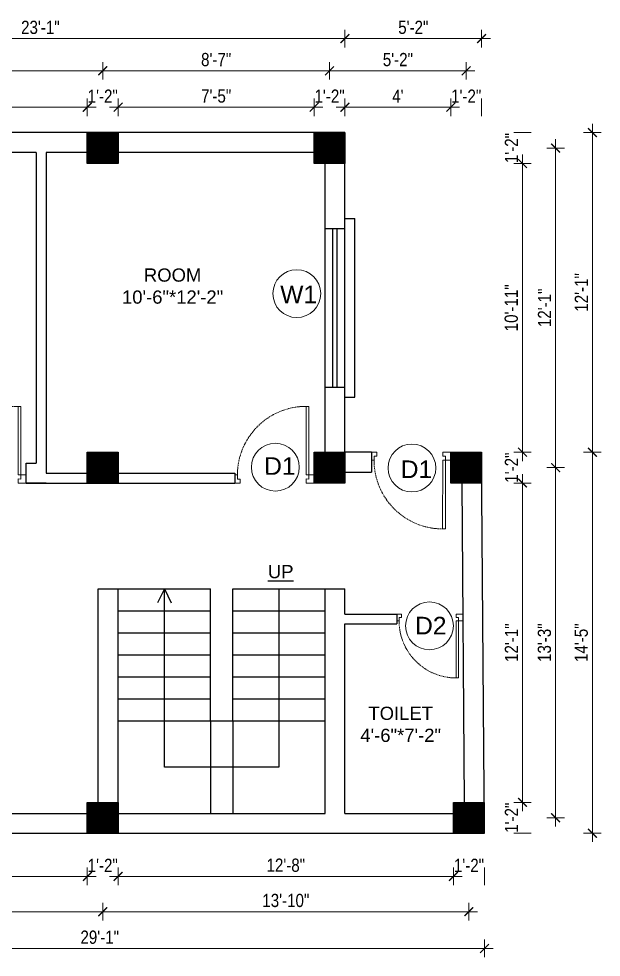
# Model space of a CAD drawing. Header units: inches. Extents: x -9985691 to 3643, y -3270716 to 4788.
# Drawn here: x -4965668.8 to -4965404.3, y -3264218.4 to -3263792.3 of the extents above; entities that cross this region are included whole.
import ezdxf

# ---------------------------------------------------------------- set-up
doc = ezdxf.new("R2010")
doc.units = ezdxf.units.IN
doc.header["$LTSCALE"] = 2
doc.header["$MEASUREMENT"] = 0
doc.header["$PDMODE"] = 34
doc.linetypes.add('HIDDEN', pattern=[0.375, 0.25, -0.125])
doc.layers.get('0').update_dxf_attribs({"linetype": 'CONTINUOUS'})
doc.layers.get('DEFPOINTS').update_dxf_attribs({"color": 141, "linetype": 'CONTINUOUS'})
doc.layers.add('A-Hatch', color=7, linetype='CONTINUOUS')
for name, color, linetype, lineweight in [('Annotate-Lite.w', 177, 'CONTINUOUS', 9), ('DIM 1-100', 4, 'CONTINUOUS', 13), ('Door-Window.w', 4, 'CONTINUOUS', 15), ('TEXT', 181, 'CONTINUOUS', 25)]:
    doc.layers.add(name, color=color, linetype=linetype, lineweight=lineweight)
doc.styles.add('arial.', font='arial.ttf')
doc.styles.add('gaurav', font='arial.ttf')
doc.styles.get("Standard").update_dxf_attribs({"font": 'ARIALN.TTF'})
doc.dimstyles.new('1 by 96', dxfattribs={"dimtxt": 6, "dimasz": 4, "dimexe": 4, "dimexo": 4, "dimgap": 2, "dimtad": 1, "dimdec": 0, "dimzin": 0, "dimdsep": 46, "dimlunit": 4, "dimtxsty": 'Standard', "dimblk": 'ARCHTICK', "dimcen": 0, "dimdle": 4, "dimadec": 0, "dimazin": 0, "dimtfac": 1, "dimtdec": 0, "dimtix": 1, "dimtofl": 0, "dimtmove": 1, "dimatfit": 3, "dimldrblk": 'ARCHTICK', "dimfxl": 4, "dimfxlon": 1, "dimtolj": 1, "dimtzin": 0, "dimlwd": -1, "dimlwe": -1, "dimarcsym": 0})

# ---------------------------------------------------------------- blocks, each defined once
blk = doc.blocks.new('3-0')
at = {"ltscale": 3}
for p, q in [((11063.05, 10097.68), (11065.97, 10099.9)), ((11063.05, 10097.68), (11064.53, 10095.73)), ((11065.25, 10097.81), (11066.71, 10098.92)), ((11065.99, 10096.84), (11065.25, 10097.81)), ((11065.97, 10099.9), (11066.71, 10098.92)), ((11065.99, 10096.84), (11064.53, 10095.73)), ((11085.5, 10074.13), (11110.32, 10092.96)), ((11086.24, 10073.15), (11111.05, 10091.97)), ((11111.05, 10091.97), (11110.32, 10092.96)), ((11084.04, 10073.02), (11082.57, 10071.91)), ((11084.04, 10073.02), (11084.78, 10072.04)), ((11084.78, 10072.04), (11086.24, 10073.15)), ((11086.24, 10073.15), (11085.5, 10074.13)), ((11087.72, 10071.2), (11086.24, 10073.15)), ((11082.57, 10071.91), (11084.79, 10068.98)), ((11084.79, 10068.98), (11087.72, 10071.2))]:
    blk.add_line(p, q, dxfattribs=at)
at = {"layer": 'Door-Window.w', "color": 9, "linetype": 'HIDDEN', "lineweight": 18}
blk.add_arc((11085.5, 10074.13), 31.16, 37.1906, 127.1465, dxfattribs=at)
blk = doc.blocks.new('_ArchTick')
at = {"color": 0, "linetype": 'ByBlock', "const_width": 0.15}
blk.add_lwpolyline([(-0.5, -0.5), (0.5, 0.5)], dxfattribs=at)
blk = doc.blocks.new('*D1145')
at = {"layer": 'DEFPOINTS', "color": 0, "ltscale": 0.5, "transparency": 16777216}
for p in [(-4965637.68, -3263832.42), (-4965783.32, -3263843.96), (-4965637.68, -3263843.96)]:
    blk.add_point(p, dxfattribs=at)
at = {"layer": 'DIM 1-100', "color": 0, "ltscale": 0.5, "transparency": 16777216}
for p, q in [((-4965783.32, -3263836.42), (-4965783.32, -3263828.42)), ((-4965637.68, -3263836.42), (-4965637.68, -3263828.42)), ((-4965787.32, -3263832.42), (-4965633.68, -3263832.42))]:
    blk.add_line(p, q, dxfattribs=at)
at = {"layer": 'DIM 1-100', "color": 0, "ltscale": 0.5, "transparency": 16777216, "xscale": 4, "yscale": 4, "zscale": 4, "rotation": 180}
blk.add_blockref('_ArchTick', (-4965783.32, -3263832.42), dxfattribs=at)
at = {"layer": 'DIM 1-100', "color": 0, "ltscale": 0.5, "transparency": 16777216, "xscale": 4, "yscale": 4, "zscale": 4}
blk.add_blockref('_ArchTick', (-4965637.68, -3263832.42), dxfattribs=at)
at = {"layer": 'DIM 1-100', "color": 0, "ltscale": 0.5, "transparency": 16777216, "insert": (-4965710.5, -3263827.41), "char_height": 6, "attachment_point": 5}
blk.add_mtext('\\A1;12\'-2"', dxfattribs=at)
blk = doc.blocks.new('*D1146')
at = {"layer": 'DEFPOINTS', "color": 0, "ltscale": 0.5, "transparency": 16777216}
for p in [(-4965623.68, -3263832.42), (-4965637.68, -3263843.96), (-4965623.68, -3263843.96)]:
    blk.add_point(p, dxfattribs=at)
at = {"layer": 'DIM 1-100', "color": 0, "ltscale": 0.5, "transparency": 16777216}
for p, q in [((-4965637.68, -3263836.42), (-4965637.68, -3263828.42)), ((-4965623.68, -3263836.42), (-4965623.68, -3263828.42))]:
    blk.add_line(p, q, dxfattribs=at)
at = {"layer": 'DIM 1-100', "color": 0, "ltscale": 0.5, "transparency": 16777216, "insert": (-4965630.68, -3263827.41), "char_height": 6, "attachment_point": 5}
blk.add_mtext('\\A1;1\'-2"', dxfattribs=at)
blk = doc.blocks.new('*D1147')
at = {"layer": 'DEFPOINTS', "color": 0, "ltscale": 0.5, "transparency": 16777216}
for p in [(-4965534.68, -3263832.42), (-4965623.68, -3263843.96), (-4965534.68, -3263843.96)]:
    blk.add_point(p, dxfattribs=at)
at = {"layer": 'DIM 1-100', "color": 0, "ltscale": 0.5, "transparency": 16777216}
for p, q in [((-4965623.68, -3263836.42), (-4965623.68, -3263828.42)), ((-4965534.68, -3263836.42), (-4965534.68, -3263828.42)), ((-4965627.68, -3263832.42), (-4965530.68, -3263832.42))]:
    blk.add_line(p, q, dxfattribs=at)
at = {"layer": 'DIM 1-100', "color": 0, "ltscale": 0.5, "transparency": 16777216, "xscale": 4, "yscale": 4, "zscale": 4, "rotation": 180}
blk.add_blockref('_ArchTick', (-4965623.68, -3263832.42), dxfattribs=at)
at = {"layer": 'DIM 1-100', "color": 0, "ltscale": 0.5, "transparency": 16777216, "xscale": 4, "yscale": 4, "zscale": 4}
blk.add_blockref('_ArchTick', (-4965534.68, -3263832.42), dxfattribs=at)
at = {"layer": 'DIM 1-100', "color": 0, "ltscale": 0.5, "transparency": 16777216, "insert": (-4965579.18, -3263827.37), "char_height": 6, "attachment_point": 5}
blk.add_mtext('\\A1;7\'-5"', dxfattribs=at)
blk = doc.blocks.new('*D1148')
at = {"layer": 'DEFPOINTS', "color": 0, "ltscale": 0.5, "transparency": 16777216}
for p in [(-4965520.68, -3263832.42), (-4965534.68, -3263843.96), (-4965520.68, -3263843.96)]:
    blk.add_point(p, dxfattribs=at)
at = {"layer": 'DIM 1-100', "color": 0, "ltscale": 0.5, "transparency": 16777216}
for p, q in [((-4965534.68, -3263836.42), (-4965534.68, -3263828.42)), ((-4965520.68, -3263836.42), (-4965520.68, -3263828.42))]:
    blk.add_line(p, q, dxfattribs=at)
at = {"layer": 'DIM 1-100', "color": 0, "ltscale": 0.5, "transparency": 16777216, "insert": (-4965527.68, -3263827.41), "char_height": 6, "attachment_point": 5}
blk.add_mtext('\\A1;1\'-2"', dxfattribs=at)
blk = doc.blocks.new('*D1149')
at = {"layer": 'DEFPOINTS', "color": 0, "ltscale": 0.5, "transparency": 16777216}
for p in [(-4965472.65, -3263832.42), (-4965520.68, -3263843.96), (-4965472.65, -3263989.08)]:
    blk.add_point(p, dxfattribs=at)
at = {"layer": 'DIM 1-100', "color": 0, "ltscale": 0.5, "transparency": 16777216}
for p, q in [((-4965520.68, -3263836.42), (-4965520.68, -3263828.42)), ((-4965472.65, -3263836.42), (-4965472.65, -3263828.42)), ((-4965524.68, -3263832.42), (-4965468.65, -3263832.42))]:
    blk.add_line(p, q, dxfattribs=at)
at = {"layer": 'DIM 1-100', "color": 0, "ltscale": 0.5, "transparency": 16777216, "xscale": 4, "yscale": 4, "zscale": 4, "rotation": 180}
blk.add_blockref('_ArchTick', (-4965520.68, -3263832.42), dxfattribs=at)
at = {"layer": 'DIM 1-100', "color": 0, "ltscale": 0.5, "transparency": 16777216, "xscale": 4, "yscale": 4, "zscale": 4}
blk.add_blockref('_ArchTick', (-4965472.65, -3263832.42), dxfattribs=at)
at = {"layer": 'DIM 1-100', "color": 0, "ltscale": 0.5, "transparency": 16777216, "insert": (-4965496.66, -3263827.42), "char_height": 6, "attachment_point": 5}
blk.add_mtext("\\A1;4'", dxfattribs=at)
blk = doc.blocks.new('*D1150')
at = {"layer": 'DEFPOINTS', "color": 0, "ltscale": 0.5, "transparency": 16777216}
for p in [(-4965458.65, -3263832.42), (-4965472.65, -3263989.08), (-4965458.65, -3263989.08)]:
    blk.add_point(p, dxfattribs=at)
at = {"layer": 'DIM 1-100', "color": 0, "ltscale": 0.5, "transparency": 16777216}
for p, q in [((-4965472.65, -3263836.42), (-4965472.65, -3263828.42)), ((-4965458.65, -3263836.42), (-4965458.65, -3263828.42))]:
    blk.add_line(p, q, dxfattribs=at)
at = {"layer": 'DIM 1-100', "color": 0, "ltscale": 0.5, "transparency": 16777216, "insert": (-4965465.65, -3263827.41), "char_height": 6, "attachment_point": 5}
blk.add_mtext('\\A1;1\'-2"', dxfattribs=at)
blk = doc.blocks.new('*D1151')
at = {"layer": 'DEFPOINTS', "color": 0, "ltscale": 0.5, "transparency": 16777216}
for p in [(-4965630.68, -3263815.89), (-4965790.32, -3263850.96), (-4965630.68, -3263850.96)]:
    blk.add_point(p, dxfattribs=at)
at = {"layer": 'DIM 1-100', "color": 0, "ltscale": 0.5, "transparency": 16777216}
for p, q in [((-4965790.32, -3263819.89), (-4965790.32, -3263811.89)), ((-4965630.68, -3263819.89), (-4965630.68, -3263811.89)), ((-4965794.32, -3263815.89), (-4965626.68, -3263815.89))]:
    blk.add_line(p, q, dxfattribs=at)
at = {"layer": 'DIM 1-100', "color": 0, "ltscale": 0.5, "transparency": 16777216, "xscale": 4, "yscale": 4, "zscale": 4, "rotation": 180}
blk.add_blockref('_ArchTick', (-4965790.32, -3263815.89), dxfattribs=at)
at = {"layer": 'DIM 1-100', "color": 0, "ltscale": 0.5, "transparency": 16777216, "xscale": 4, "yscale": 4, "zscale": 4}
blk.add_blockref('_ArchTick', (-4965630.68, -3263815.89), dxfattribs=at)
at = {"layer": 'DIM 1-100', "color": 0, "ltscale": 0.5, "transparency": 16777216, "insert": (-4965710.5, -3263810.83), "char_height": 6, "attachment_point": 5}
blk.add_mtext('\\A1;13\'-4"', dxfattribs=at)
blk = doc.blocks.new('*D1152')
at = {"layer": 'DEFPOINTS', "color": 0, "ltscale": 0.5, "transparency": 16777216}
for p in [(-4965527.68, -3263815.89), (-4965630.68, -3263850.96), (-4965527.68, -3263850.96)]:
    blk.add_point(p, dxfattribs=at)
at = {"layer": 'DIM 1-100', "color": 0, "ltscale": 0.5, "transparency": 16777216}
for p, q in [((-4965630.68, -3263819.89), (-4965630.68, -3263811.89)), ((-4965527.68, -3263819.89), (-4965527.68, -3263811.89)), ((-4965634.68, -3263815.89), (-4965523.68, -3263815.89))]:
    blk.add_line(p, q, dxfattribs=at)
at = {"layer": 'DIM 1-100', "color": 0, "ltscale": 0.5, "transparency": 16777216, "xscale": 4, "yscale": 4, "zscale": 4, "rotation": 180}
blk.add_blockref('_ArchTick', (-4965630.68, -3263815.89), dxfattribs=at)
at = {"layer": 'DIM 1-100', "color": 0, "ltscale": 0.5, "transparency": 16777216, "xscale": 4, "yscale": 4, "zscale": 4}
blk.add_blockref('_ArchTick', (-4965527.68, -3263815.89), dxfattribs=at)
at = {"layer": 'DIM 1-100', "color": 0, "ltscale": 0.5, "transparency": 16777216, "insert": (-4965579.18, -3263810.83), "char_height": 6, "attachment_point": 5}
blk.add_mtext('\\A1;8\'-7"', dxfattribs=at)
blk = doc.blocks.new('*D1153')
at = {"layer": 'DEFPOINTS', "color": 0, "ltscale": 0.5, "transparency": 16777216}
for p in [(-4965465.65, -3263815.89), (-4965527.68, -3263850.96), (-4965465.65, -3263996.08)]:
    blk.add_point(p, dxfattribs=at)
at = {"layer": 'DIM 1-100', "color": 0, "ltscale": 0.5, "transparency": 16777216}
for p, q in [((-4965527.68, -3263819.89), (-4965527.68, -3263811.89)), ((-4965465.65, -3263819.89), (-4965465.65, -3263811.89)), ((-4965531.68, -3263815.89), (-4965461.65, -3263815.89))]:
    blk.add_line(p, q, dxfattribs=at)
at = {"layer": 'DIM 1-100', "color": 0, "ltscale": 0.5, "transparency": 16777216, "xscale": 4, "yscale": 4, "zscale": 4, "rotation": 180}
blk.add_blockref('_ArchTick', (-4965527.68, -3263815.89), dxfattribs=at)
at = {"layer": 'DIM 1-100', "color": 0, "ltscale": 0.5, "transparency": 16777216, "xscale": 4, "yscale": 4, "zscale": 4}
blk.add_blockref('_ArchTick', (-4965465.65, -3263815.89), dxfattribs=at)
at = {"layer": 'DIM 1-100', "color": 0, "ltscale": 0.5, "transparency": 16777216, "insert": (-4965496.66, -3263810.83), "char_height": 6, "attachment_point": 5}
blk.add_mtext('\\A1;5\'-2"', dxfattribs=at)
blk = doc.blocks.new('*D1154')
at = {"layer": 'DEFPOINTS', "color": 0, "ltscale": 0.5, "transparency": 16777216}
for p in [(-4965797.32, -3263801.26), (-4965797.32, -3263843.96), (-4965520.68, -3263843.96)]:
    blk.add_point(p, dxfattribs=at)
at = {"layer": 'DIM 1-100', "color": 0, "ltscale": 0.5, "transparency": 16777216}
for p, q in [((-4965516.68, -3263801.26), (-4965801.32, -3263801.26)), ((-4965797.32, -3263805.26), (-4965797.32, -3263797.26)), ((-4965520.68, -3263805.26), (-4965520.68, -3263797.26))]:
    blk.add_line(p, q, dxfattribs=at)
at = {"layer": 'DIM 1-100', "color": 0, "ltscale": 0.5, "transparency": 16777216, "xscale": 4, "yscale": 4, "zscale": 4, "rotation": 180}
blk.add_blockref('_ArchTick', (-4965797.32, -3263801.26), dxfattribs=at)
at = {"layer": 'DIM 1-100', "color": 0, "ltscale": 0.5, "transparency": 16777216, "xscale": 4, "yscale": 4, "zscale": 4}
blk.add_blockref('_ArchTick', (-4965520.68, -3263801.26), dxfattribs=at)
at = {"layer": 'DIM 1-100', "color": 0, "ltscale": 0.5, "transparency": 16777216, "insert": (-4965659, -3263796.19), "char_height": 6, "attachment_point": 5}
blk.add_mtext('\\A1;23\'-1"', dxfattribs=at)
blk = doc.blocks.new('*D1155')
at = {"layer": 'DEFPOINTS', "color": 0, "ltscale": 0.5, "transparency": 16777216}
for p in [(-4965458.65, -3263801.26), (-4965520.68, -3263843.96), (-4965458.65, -3263989.08)]:
    blk.add_point(p, dxfattribs=at)
at = {"layer": 'DIM 1-100', "color": 0, "ltscale": 0.5, "transparency": 16777216}
for p, q in [((-4965524.68, -3263801.26), (-4965454.65, -3263801.26)), ((-4965520.68, -3263805.26), (-4965520.68, -3263797.26)), ((-4965458.65, -3263805.26), (-4965458.65, -3263797.26))]:
    blk.add_line(p, q, dxfattribs=at)
at = {"layer": 'DIM 1-100', "color": 0, "ltscale": 0.5, "transparency": 16777216, "xscale": 4, "yscale": 4, "zscale": 4, "rotation": 180}
blk.add_blockref('_ArchTick', (-4965520.68, -3263801.26), dxfattribs=at)
at = {"layer": 'DIM 1-100', "color": 0, "ltscale": 0.5, "transparency": 16777216, "xscale": 4, "yscale": 4, "zscale": 4}
blk.add_blockref('_ArchTick', (-4965458.65, -3263801.26), dxfattribs=at)
at = {"layer": 'DIM 1-100', "color": 0, "ltscale": 0.5, "transparency": 16777216, "insert": (-4965489.66, -3263796.19), "char_height": 6, "attachment_point": 5}
blk.add_mtext('\\A1;5\'-2"', dxfattribs=at)
blk = doc.blocks.new('*D1165')
at = {"layer": 'DEFPOINTS', "color": 0, "ltscale": 0.5, "transparency": 16777216}
for p in [(-4965792.36, -3264162.08), (-4965637.68, -3264162.08), (-4965637.68, -3264181.71)]:
    blk.add_point(p, dxfattribs=at)
at = {"layer": 'DIM 1-100', "color": 0, "ltscale": 0.5, "transparency": 16777216}
for p, q in [((-4965792.36, -3264177.71), (-4965792.36, -3264185.71)), ((-4965637.68, -3264177.71), (-4965637.68, -3264185.71)), ((-4965796.36, -3264181.71), (-4965633.68, -3264181.71))]:
    blk.add_line(p, q, dxfattribs=at)
at = {"layer": 'DIM 1-100', "color": 0, "ltscale": 0.5, "transparency": 16777216, "xscale": 4, "yscale": 4, "zscale": 4, "rotation": 180}
blk.add_blockref('_ArchTick', (-4965792.36, -3264181.71), dxfattribs=at)
at = {"layer": 'DIM 1-100', "color": 0, "ltscale": 0.5, "transparency": 16777216, "xscale": 4, "yscale": 4, "zscale": 4}
blk.add_blockref('_ArchTick', (-4965637.68, -3264181.71), dxfattribs=at)
at = {"layer": 'DIM 1-100', "color": 0, "ltscale": 0.5, "transparency": 16777216, "insert": (-4965715.02, -3264176.7), "char_height": 6, "attachment_point": 5}
blk.add_mtext('\\A1;12\'-11"', dxfattribs=at)
blk = doc.blocks.new('*D1166')
at = {"layer": 'DEFPOINTS', "color": 0, "ltscale": 0.5, "transparency": 16777216}
for p in [(-4965637.68, -3264162.08), (-4965623.68, -3264162.08), (-4965623.68, -3264181.71)]:
    blk.add_point(p, dxfattribs=at)
at = {"layer": 'DIM 1-100', "color": 0, "ltscale": 0.5, "transparency": 16777216}
for p, q in [((-4965637.68, -3264177.71), (-4965637.68, -3264185.71)), ((-4965623.68, -3264177.71), (-4965623.68, -3264185.71))]:
    blk.add_line(p, q, dxfattribs=at)
at = {"layer": 'DIM 1-100', "color": 0, "ltscale": 0.5, "transparency": 16777216, "insert": (-4965630.68, -3264176.7), "char_height": 6, "attachment_point": 5}
blk.add_mtext('\\A1;1\'-2"', dxfattribs=at)
blk = doc.blocks.new('*D1167')
at = {"layer": 'DEFPOINTS', "color": 0, "ltscale": 0.5, "transparency": 16777216}
for p in [(-4965623.68, -3264162.08), (-4965471.43, -3264162.08), (-4965471.43, -3264181.71)]:
    blk.add_point(p, dxfattribs=at)
at = {"layer": 'DIM 1-100', "color": 0, "ltscale": 0.5, "transparency": 16777216}
for p, q in [((-4965623.68, -3264177.71), (-4965623.68, -3264185.71)), ((-4965471.43, -3264177.71), (-4965471.43, -3264185.71)), ((-4965627.68, -3264181.71), (-4965467.43, -3264181.71))]:
    blk.add_line(p, q, dxfattribs=at)
at = {"layer": 'DIM 1-100', "color": 0, "ltscale": 0.5, "transparency": 16777216, "xscale": 4, "yscale": 4, "zscale": 4, "rotation": 180}
blk.add_blockref('_ArchTick', (-4965623.68, -3264181.71), dxfattribs=at)
at = {"layer": 'DIM 1-100', "color": 0, "ltscale": 0.5, "transparency": 16777216, "xscale": 4, "yscale": 4, "zscale": 4}
blk.add_blockref('_ArchTick', (-4965471.43, -3264181.71), dxfattribs=at)
at = {"layer": 'DIM 1-100', "color": 0, "ltscale": 0.5, "transparency": 16777216, "insert": (-4965547.55, -3264176.65), "char_height": 6, "attachment_point": 5}
blk.add_mtext('\\A1;12\'-8"', dxfattribs=at)
blk = doc.blocks.new('*D1168')
at = {"layer": 'DEFPOINTS', "color": 0, "ltscale": 0.5, "transparency": 16777216}
for p in [(-4965471.43, -3264162.08), (-4965457.32, -3264162.08), (-4965457.32, -3264181.71)]:
    blk.add_point(p, dxfattribs=at)
at = {"layer": 'DIM 1-100', "color": 0, "ltscale": 0.5, "transparency": 16777216}
for p, q in [((-4965471.43, -3264177.71), (-4965471.43, -3264185.71)), ((-4965457.32, -3264177.71), (-4965457.32, -3264185.71))]:
    blk.add_line(p, q, dxfattribs=at)
at = {"layer": 'DIM 1-100', "color": 0, "ltscale": 0.5, "transparency": 16777216, "insert": (-4965464.37, -3264176.7), "char_height": 6, "attachment_point": 5}
blk.add_mtext('\\A1;1\'-2"', dxfattribs=at)
blk = doc.blocks.new('*D1169')
at = {"layer": 'DEFPOINTS', "color": 0, "ltscale": 0.5, "transparency": 16777216}
for p in [(-4965799.36, -3264155.08), (-4965630.68, -3264155.08), (-4965630.68, -3264197.72)]:
    blk.add_point(p, dxfattribs=at)
at = {"layer": 'DIM 1-100', "color": 0, "ltscale": 0.5, "transparency": 16777216}
for p, q in [((-4965803.36, -3264197.72), (-4965626.68, -3264197.72)), ((-4965799.36, -3264193.72), (-4965799.36, -3264201.72)), ((-4965630.68, -3264193.72), (-4965630.68, -3264201.72))]:
    blk.add_line(p, q, dxfattribs=at)
at = {"layer": 'DIM 1-100', "color": 0, "ltscale": 0.5, "transparency": 16777216, "xscale": 4, "yscale": 4, "zscale": 4, "rotation": 180}
blk.add_blockref('_ArchTick', (-4965799.36, -3264197.72), dxfattribs=at)
at = {"layer": 'DIM 1-100', "color": 0, "ltscale": 0.5, "transparency": 16777216, "xscale": 4, "yscale": 4, "zscale": 4}
blk.add_blockref('_ArchTick', (-4965630.68, -3264197.72), dxfattribs=at)
at = {"layer": 'DIM 1-100', "color": 0, "ltscale": 0.5, "transparency": 16777216, "insert": (-4965715.02, -3264192.71), "char_height": 6, "attachment_point": 5}
blk.add_mtext('\\A1;14\'-1"', dxfattribs=at)
blk = doc.blocks.new('*D1170')
at = {"layer": 'DEFPOINTS', "color": 0, "ltscale": 0.5, "transparency": 16777216}
for p in [(-4965630.68, -3264155.08), (-4965464.43, -3264155.08), (-4965464.43, -3264197.72)]:
    blk.add_point(p, dxfattribs=at)
at = {"layer": 'DIM 1-100', "color": 0, "ltscale": 0.5, "transparency": 16777216}
for p, q in [((-4965634.68, -3264197.72), (-4965460.43, -3264197.72)), ((-4965630.68, -3264193.72), (-4965630.68, -3264201.72)), ((-4965464.43, -3264193.72), (-4965464.43, -3264201.72))]:
    blk.add_line(p, q, dxfattribs=at)
at = {"layer": 'DIM 1-100', "color": 0, "ltscale": 0.5, "transparency": 16777216, "xscale": 4, "yscale": 4, "zscale": 4, "rotation": 180}
blk.add_blockref('_ArchTick', (-4965630.68, -3264197.72), dxfattribs=at)
at = {"layer": 'DIM 1-100', "color": 0, "ltscale": 0.5, "transparency": 16777216, "xscale": 4, "yscale": 4, "zscale": 4}
blk.add_blockref('_ArchTick', (-4965464.43, -3264197.72), dxfattribs=at)
at = {"layer": 'DIM 1-100', "color": 0, "ltscale": 0.5, "transparency": 16777216, "insert": (-4965547.55, -3264192.66), "char_height": 6, "attachment_point": 5}
blk.add_mtext('\\A1;13\'-10"', dxfattribs=at)
blk = doc.blocks.new('*D1171')
at = {"layer": 'DEFPOINTS', "color": 0, "ltscale": 0.5, "transparency": 16777216}
for p in [(-4965806.77, -3264162.08), (-4965457.32, -3264162.08), (-4965457.32, -3264214.41)]:
    blk.add_point(p, dxfattribs=at)
at = {"layer": 'DIM 1-100', "color": 0, "ltscale": 0.5, "transparency": 16777216}
for p, q in [((-4965806.77, -3264210.41), (-4965806.77, -3264218.41)), ((-4965457.32, -3264210.41), (-4965457.32, -3264218.41)), ((-4965810.77, -3264214.41), (-4965453.32, -3264214.41))]:
    blk.add_line(p, q, dxfattribs=at)
at = {"layer": 'DIM 1-100', "color": 0, "ltscale": 0.5, "transparency": 16777216, "xscale": 4, "yscale": 4, "zscale": 4, "rotation": 180}
blk.add_blockref('_ArchTick', (-4965806.77, -3264214.41), dxfattribs=at)
at = {"layer": 'DIM 1-100', "color": 0, "ltscale": 0.5, "transparency": 16777216, "xscale": 4, "yscale": 4, "zscale": 4}
blk.add_blockref('_ArchTick', (-4965457.32, -3264214.41), dxfattribs=at)
at = {"layer": 'DIM 1-100', "color": 0, "ltscale": 0.5, "transparency": 16777216, "insert": (-4965632.05, -3264209.35), "char_height": 6, "attachment_point": 5}
blk.add_mtext('\\A1;29\'-1"', dxfattribs=at)
blk = doc.blocks.new('*D1172')
at = {"layer": 'DEFPOINTS', "color": 0, "ltscale": 0.5, "transparency": 16777216}
for p in [(-4965457.43, -3264148.08), (-4965457.32, -3264162.08), (-4965440.08, -3264162.08)]:
    blk.add_point(p, dxfattribs=at)
at = {"layer": 'DIM 1-100', "color": 0, "ltscale": 0.5, "transparency": 16777216}
for p, q in [((-4965444.08, -3264148.08), (-4965436.08, -3264148.08)), ((-4965444.08, -3264162.08), (-4965436.08, -3264162.08))]:
    blk.add_line(p, q, dxfattribs=at)
at = {"layer": 'DIM 1-100', "color": 0, "ltscale": 0.5, "transparency": 16777216, "insert": (-4965445.09, -3264155.08), "char_height": 6, "attachment_point": 5, "rotation": 90}
blk.add_mtext('\\A1;1\'-2"', dxfattribs=at)
blk = doc.blocks.new('*D1173')
at = {"layer": 'DEFPOINTS', "color": 0, "ltscale": 0.5, "transparency": 16777216}
for p in [(-4965458.65, -3264003.08), (-4965440.08, -3264003.08), (-4965457.43, -3264148.08)]:
    blk.add_point(p, dxfattribs=at)
at = {"layer": 'DIM 1-100', "color": 0, "ltscale": 0.5, "transparency": 16777216}
for p, q in [((-4965440.08, -3264152.08), (-4965440.08, -3263999.08)), ((-4965444.08, -3264003.08), (-4965436.08, -3264003.08)), ((-4965444.08, -3264148.08), (-4965436.08, -3264148.08))]:
    blk.add_line(p, q, dxfattribs=at)
at = {"layer": 'DIM 1-100', "color": 0, "ltscale": 0.5, "transparency": 16777216, "xscale": 4, "yscale": 4, "zscale": 4}
for p, rotation in [((-4965440.08, -3264003.08), 90), ((-4965440.08, -3264148.08), 270)]:
    blk.add_blockref('_ArchTick', p, dxfattribs=dict(at, rotation=rotation))
at = {"layer": 'DIM 1-100', "color": 0, "ltscale": 0.5, "transparency": 16777216, "insert": (-4965445.09, -3264075.58), "char_height": 6, "attachment_point": 5, "rotation": 90}
blk.add_mtext('\\A1;12\'-1"', dxfattribs=at)
blk = doc.blocks.new('*D1174')
at = {"layer": 'DEFPOINTS', "color": 0, "ltscale": 0.5, "transparency": 16777216}
for p in [(-4965458.65, -3263989.08), (-4965440.08, -3263989.08), (-4965458.65, -3264003.08)]:
    blk.add_point(p, dxfattribs=at)
at = {"layer": 'DIM 1-100', "color": 0, "ltscale": 0.5, "transparency": 16777216}
for p, q in [((-4965444.08, -3263989.08), (-4965436.08, -3263989.08)), ((-4965444.08, -3264003.08), (-4965436.08, -3264003.08))]:
    blk.add_line(p, q, dxfattribs=at)
at = {"layer": 'DIM 1-100', "color": 0, "ltscale": 0.5, "transparency": 16777216, "insert": (-4965445.09, -3263996.08), "char_height": 6, "attachment_point": 5, "rotation": 90}
blk.add_mtext('\\A1;1\'-2"', dxfattribs=at)
blk = doc.blocks.new('*D1175')
at = {"layer": 'DEFPOINTS', "color": 0, "ltscale": 0.5, "transparency": 16777216}
for p in [(-4965520.68, -3263857.96), (-4965440.08, -3263857.96), (-4965458.65, -3263989.08)]:
    blk.add_point(p, dxfattribs=at)
at = {"layer": 'DIM 1-100', "color": 0, "ltscale": 0.5, "transparency": 16777216}
for p, q in [((-4965440.08, -3263993.08), (-4965440.08, -3263853.96)), ((-4965444.08, -3263857.96), (-4965436.08, -3263857.96)), ((-4965444.08, -3263989.08), (-4965436.08, -3263989.08))]:
    blk.add_line(p, q, dxfattribs=at)
at = {"layer": 'DIM 1-100', "color": 0, "ltscale": 0.5, "transparency": 16777216, "xscale": 4, "yscale": 4, "zscale": 4}
for p, rotation in [((-4965440.08, -3263857.96), 90), ((-4965440.08, -3263989.08), 270)]:
    blk.add_blockref('_ArchTick', p, dxfattribs=dict(at, rotation=rotation))
at = {"layer": 'DIM 1-100', "color": 0, "ltscale": 0.5, "transparency": 16777216, "insert": (-4965445.14, -3263923.52), "char_height": 6, "attachment_point": 5, "rotation": 90}
blk.add_mtext('\\A1;10\'-11"', dxfattribs=at)
blk = doc.blocks.new('*D1176')
at = {"layer": 'DEFPOINTS', "color": 0, "ltscale": 0.5, "transparency": 16777216}
for p in [(-4965520.68, -3263843.96), (-4965440.08, -3263843.96), (-4965520.68, -3263857.96)]:
    blk.add_point(p, dxfattribs=at)
at = {"layer": 'DIM 1-100', "color": 0, "ltscale": 0.5, "transparency": 16777216}
for p, q in [((-4965444.08, -3263843.96), (-4965436.08, -3263843.96)), ((-4965444.08, -3263857.96), (-4965436.08, -3263857.96))]:
    blk.add_line(p, q, dxfattribs=at)
at = {"layer": 'DIM 1-100', "color": 0, "ltscale": 0.5, "transparency": 16777216, "insert": (-4965445.09, -3263850.96), "char_height": 6, "attachment_point": 5, "rotation": 90}
blk.add_mtext('\\A1;1\'-2"', dxfattribs=at)
blk = doc.blocks.new('*D1177')
at = {"layer": 'DEFPOINTS', "color": 0, "ltscale": 0.5, "transparency": 16777216}
for p in [(-4965465.65, -3263996.08), (-4965425.05, -3263996.08), (-4965464.43, -3264155.08)]:
    blk.add_point(p, dxfattribs=at)
at = {"layer": 'DIM 1-100', "color": 0, "ltscale": 0.5, "transparency": 16777216}
for p, q in [((-4965425.05, -3264159.08), (-4965425.05, -3263992.08)), ((-4965429.05, -3263996.08), (-4965421.05, -3263996.08)), ((-4965429.05, -3264155.08), (-4965421.05, -3264155.08))]:
    blk.add_line(p, q, dxfattribs=at)
at = {"layer": 'DIM 1-100', "color": 0, "ltscale": 0.5, "transparency": 16777216, "xscale": 4, "yscale": 4, "zscale": 4}
for p, rotation in [((-4965425.05, -3263996.08), 90), ((-4965425.05, -3264155.08), 270)]:
    blk.add_blockref('_ArchTick', p, dxfattribs=dict(at, rotation=rotation))
at = {"layer": 'DIM 1-100', "color": 0, "ltscale": 0.5, "transparency": 16777216, "insert": (-4965430.11, -3264075.58), "char_height": 6, "attachment_point": 5, "rotation": 90}
blk.add_mtext('\\A1;13\'-3"', dxfattribs=at)
blk = doc.blocks.new('*D1178')
at = {"layer": 'DEFPOINTS', "color": 0, "ltscale": 0.5, "transparency": 16777216}
for p in [(-4965527.68, -3263850.96), (-4965425.05, -3263850.96), (-4965465.65, -3263996.08)]:
    blk.add_point(p, dxfattribs=at)
at = {"layer": 'DIM 1-100', "color": 0, "ltscale": 0.5, "transparency": 16777216}
for p, q in [((-4965425.05, -3264000.08), (-4965425.05, -3263846.96)), ((-4965429.05, -3263850.96), (-4965421.05, -3263850.96)), ((-4965429.05, -3263996.08), (-4965421.05, -3263996.08))]:
    blk.add_line(p, q, dxfattribs=at)
at = {"layer": 'DIM 1-100', "color": 0, "ltscale": 0.5, "transparency": 16777216, "xscale": 4, "yscale": 4, "zscale": 4}
for p, rotation in [((-4965425.05, -3263850.96), 90), ((-4965425.05, -3263996.08), 270)]:
    blk.add_blockref('_ArchTick', p, dxfattribs=dict(at, rotation=rotation))
at = {"layer": 'DIM 1-100', "color": 0, "ltscale": 0.5, "transparency": 16777216, "insert": (-4965430.06, -3263923.52), "char_height": 6, "attachment_point": 5, "rotation": 90}
blk.add_mtext('\\A1;12\'-1"', dxfattribs=at)
blk = doc.blocks.new('*D1179')
at = {"layer": 'DEFPOINTS', "color": 0, "ltscale": 0.5, "transparency": 16777216}
for p in [(-4965458.65, -3263989.08), (-4965408.32, -3263989.08), (-4965457.32, -3264162.08)]:
    blk.add_point(p, dxfattribs=at)
at = {"layer": 'DIM 1-100', "color": 0, "ltscale": 0.5, "transparency": 16777216}
for p, q in [((-4965408.32, -3264166.08), (-4965408.32, -3263985.08)), ((-4965412.32, -3263989.08), (-4965404.32, -3263989.08)), ((-4965412.32, -3264162.08), (-4965404.32, -3264162.08))]:
    blk.add_line(p, q, dxfattribs=at)
at = {"layer": 'DIM 1-100', "color": 0, "ltscale": 0.5, "transparency": 16777216, "xscale": 4, "yscale": 4, "zscale": 4}
for p, rotation in [((-4965408.32, -3263989.08), 90), ((-4965408.32, -3264162.08), 270)]:
    blk.add_blockref('_ArchTick', p, dxfattribs=dict(at, rotation=rotation))
at = {"layer": 'DIM 1-100', "color": 0, "ltscale": 0.5, "transparency": 16777216, "insert": (-4965413.38, -3264075.58), "char_height": 6, "attachment_point": 5, "rotation": 90}
blk.add_mtext('\\A1;14\'-5"', dxfattribs=at)
blk = doc.blocks.new('*D1180')
at = {"layer": 'DEFPOINTS', "color": 0, "ltscale": 0.5, "transparency": 16777216}
for p in [(-4965520.68, -3263843.96), (-4965408.32, -3263843.96), (-4965458.65, -3263989.08)]:
    blk.add_point(p, dxfattribs=at)
at = {"layer": 'DIM 1-100', "color": 0, "ltscale": 0.5, "transparency": 16777216}
for p, q in [((-4965412.32, -3263843.96), (-4965404.32, -3263843.96)), ((-4965408.32, -3263993.08), (-4965408.32, -3263839.96)), ((-4965412.32, -3263989.08), (-4965404.32, -3263989.08))]:
    blk.add_line(p, q, dxfattribs=at)
at = {"layer": 'DIM 1-100', "color": 0, "ltscale": 0.5, "transparency": 16777216, "xscale": 4, "yscale": 4, "zscale": 4}
for p, rotation in [((-4965408.32, -3263843.96), 90), ((-4965408.32, -3263989.08), 270)]:
    blk.add_blockref('_ArchTick', p, dxfattribs=dict(at, rotation=rotation))
at = {"layer": 'DIM 1-100', "color": 0, "ltscale": 0.5, "transparency": 16777216, "insert": (-4965413.33, -3263916.52), "char_height": 6, "attachment_point": 5, "rotation": 90}
blk.add_mtext('\\A1;12\'-1"', dxfattribs=at)

msp = doc.modelspace()

# ---------------------------------------------------------------- hatches: boundary and pattern name
at = {"layer": 'A-Hatch', "ltscale": 0.5}
h = msp.add_hatch(dxfattribs=at)
h.set_pattern_fill('ANSI31', color=256)
h.set_pattern_definition([(45, (9471.20189, 827.37444), (-0.0883883476483, 0.0883883476483), [])])
h.paths.add_polyline_path([(-4965623.68, -3263843.96), (-4965637.68, -3263843.96), (-4965637.68, -3263857.96), (-4965623.68, -3263857.96)])
h = msp.add_hatch(dxfattribs=at)
h.set_pattern_fill('ANSI31', color=256)
h.set_pattern_definition([(45, (9574.20189, 827.37444), (-0.0883883476483, 0.0883883476483), [])])
h.paths.add_polyline_path([(-4965520.68, -3263843.96), (-4965534.68, -3263843.96), (-4965534.68, -3263857.96), (-4965520.68, -3263857.96)])
h = msp.add_hatch(dxfattribs=at)
h.set_pattern_fill('ANSI31', color=256)
h.set_pattern_definition([(45, (9471.20189, 682.24748), (-0.0883883476483, 0.0883883476483), [])])
h.paths.add_polyline_path([(-4965623.68, -3263989.08), (-4965637.68, -3263989.08), (-4965637.68, -3264003.08), (-4965623.68, -3264003.08)])
h = msp.add_hatch(dxfattribs=at)
h.set_pattern_fill('ANSI31', color=256)
h.set_pattern_definition([(45, (9574.20189, 682.24748), (-0.0883883476483, 0.0883883476483), [])])
h.paths.add_polyline_path([(-4965520.68, -3263989.08), (-4965534.68, -3263989.08), (-4965534.68, -3264003.08), (-4965520.68, -3264003.08)])
h = msp.add_hatch(dxfattribs=at)
h.set_pattern_fill('ANSI31', color=256)
h.set_pattern_definition([(45, (9636.22773, 682.24748), (-0.0883883476483, 0.0883883476483), [])])
h.paths.add_polyline_path([(-4965458.65, -3263989.08), (-4965472.65, -3263989.08), (-4965472.65, -3264003.08), (-4965458.65, -3264003.08)])
h = msp.add_hatch(dxfattribs=at)
h.set_pattern_fill('ANSI31', color=256)
h.set_pattern_definition([(45, (9471.20189, 523.24748), (-0.0883883476483, 0.0883883476483), [])])
h.paths.add_polyline_path([(-4965623.68, -3264148.08), (-4965637.68, -3264148.08), (-4965637.68, -3264162.08), (-4965623.68, -3264162.08)])
h = msp.add_hatch(dxfattribs=at)
h.set_pattern_fill('ANSI31', color=256)
h.set_pattern_definition([(45, (9637.45165, 523.24748), (-0.0883883476483, 0.0883883476483), [])])
h.paths.add_polyline_path([(-4965457.43, -3264148.08), (-4965471.43, -3264148.08), (-4965471.43, -3264162.08), (-4965457.43, -3264162.08)])

# ---------------------------------------------------------------- linework, layer by layer
at = {"ltscale": 0.5}
for p, q in [((-4965520.68, -3263998.58), (-4965520.68, -3263843.96)), ((-4965660.92, -3263852.96), (-4965783.32, -3263852.96)), ((-4965660.92, -3263852.96), (-4965660.92, -3263994.08)), ((-4965637.68, -3263852.96), (-4965656.42, -3263852.96)), ((-4965656.42, -3263852.96), (-4965656.42, -3263998.58)), ((-4965534.68, -3263852.96), (-4965623.68, -3263852.96)), ((-4965529.68, -3263989.08), (-4965529.68, -3263857.96)), ((-4965520.68, -3263883.02), (-4965516.18, -3263883.02)), ((-4965516.18, -3263964.02), (-4965516.18, -3263883.02)), ((-4965529.68, -3263887.52), (-4965520.68, -3263887.52)), ((-4965526.18, -3263959.52), (-4965526.18, -3263887.52)), ((-4965524.18, -3263959.52), (-4965524.18, -3263887.52)), ((-4965529.68, -3263959.52), (-4965520.68, -3263959.52)), ((-4965520.68, -3263964.02), (-4965516.18, -3263964.02)), ((-4965508.65, -3263989.08), (-4965520.68, -3263989.08)), ((-4965508.65, -3263989.08), (-4965508.65, -3263998.08)), ((-4965656.42, -3263998.58), (-4965637.68, -3263998.58)), ((-4965623.68, -3263998.58), (-4965570.68, -3263998.58)), ((-4965570.68, -3263998.58), (-4965570.68, -3264003.08)), ((-4965520.68, -3263998.08), (-4965508.65, -3263998.08)), ((-4965665.42, -3264003.08), (-4965570.68, -3264003.08)), ((-4965466.43, -3264148.08), (-4965467.54, -3264003.08)), ((-4965632.68, -3264148.08), (-4965632.68, -3264051.08)), ((-4965632.68, -3264051.08), (-4965623.68, -3264051.08)), ((-4965623.68, -3264148.08), (-4965623.68, -3264051.08)), ((-4965623.68, -3264051.08), (-4965581.68, -3264051.08)), ((-4965602.68, -3264051.08), (-4965605.76, -3264057.43)), ((-4965602.68, -3264132.08), (-4965602.68, -3264051.08)), ((-4965602.68, -3264051.08), (-4965599.59, -3264057.43)), ((-4965581.68, -3264111.08), (-4965581.68, -3264051.08)), ((-4965571.68, -3264051.08), (-4965529.68, -3264051.08)), ((-4965571.68, -3264111.08), (-4965571.68, -3264051.08)), ((-4965550.68, -3264051.08), (-4965550.68, -3264132.08)), ((-4965529.68, -3264153.08), (-4965529.68, -3264051.08)), ((-4965529.68, -3264051.08), (-4965520.68, -3264051.08)), ((-4965520.68, -3264062.58), (-4965520.68, -3264051.08)), ((-4965623.68, -3264061.08), (-4965581.68, -3264061.08)), ((-4965571.68, -3264061.08), (-4965529.68, -3264061.08)), ((-4965520.68, -3264062.58), (-4965497.08, -3264062.58)), ((-4965497.08, -3264062.58), (-4965497.08, -3264067.08)), ((-4965520.68, -3264067.08), (-4965497.08, -3264067.08)), ((-4965520.68, -3264153.08), (-4965520.68, -3264067.08)), ((-4965623.68, -3264071.08), (-4965581.68, -3264071.08)), ((-4965571.68, -3264071.08), (-4965529.68, -3264071.08)), ((-4965623.68, -3264081.08), (-4965581.68, -3264081.08)), ((-4965571.68, -3264081.08), (-4965529.68, -3264081.08)), ((-4965623.68, -3264091.08), (-4965581.68, -3264091.08)), ((-4965571.68, -3264091.08), (-4965529.68, -3264091.08)), ((-4965623.68, -3264101.08), (-4965581.68, -3264101.08)), ((-4965571.68, -3264101.08), (-4965529.68, -3264101.08)), ((-4965623.68, -3264111.08), (-4965581.68, -3264111.08)), ((-4965581.68, -3264111.08), (-4965571.68, -3264111.08)), ((-4965581.68, -3264111.08), (-4965581.68, -3264153.08)), ((-4965571.68, -3264111.08), (-4965529.68, -3264111.08)), ((-4965571.68, -3264111.08), (-4965571.68, -3264153.08)), ((-4965550.68, -3264132.08), (-4965602.68, -3264132.08)), ((-4965792.36, -3264153.08), (-4965637.68, -3264153.08)), ((-4965623.68, -3264153.08), (-4965529.68, -3264153.08)), ((-4965520.68, -3264153.08), (-4965471.43, -3264153.08))]:
    msp.add_line(p, q, dxfattribs=at)
for points in [[(-4965520.68, -3263843.96), (-4965797.32, -3263843.96), (-4965802.05, -3264003.08)], [(-4965803.47, -3264051.08), (-4965806.77, -3264162.08), (-4965457.32, -3264162.08), (-4965458.65, -3263989.08)], [(-4965656.42, -3264003.08), (-4965656.42, -3264003.08), (-4965665.42, -3264003.08), (-4965665.42, -3263994.08), (-4965660.92, -3263994.08)], [(-4965656.42, -3263994.08), (-4965656.42, -3263994.08), (-4965656.42, -3263998.58)]]:
    msp.add_lwpolyline(points, dxfattribs=at)
for points in [[(-4965637.68, -3263843.96), (-4965623.68, -3263843.96), (-4965623.68, -3263857.96), (-4965637.68, -3263857.96)], [(-4965534.68, -3263843.96), (-4965520.68, -3263843.96), (-4965520.68, -3263857.96), (-4965534.68, -3263857.96)], [(-4965637.68, -3263989.08), (-4965623.68, -3263989.08), (-4965623.68, -3264003.08), (-4965637.68, -3264003.08)], [(-4965534.68, -3263989.08), (-4965520.68, -3263989.08), (-4965520.68, -3264003.08), (-4965534.68, -3264003.08)], [(-4965472.65, -3263989.08), (-4965458.65, -3263989.08), (-4965458.65, -3264003.08), (-4965472.65, -3264003.08)], [(-4965637.68, -3264148.08), (-4965623.68, -3264148.08), (-4965623.68, -3264162.08), (-4965637.68, -3264162.08)], [(-4965471.43, -3264148.08), (-4965457.43, -3264148.08), (-4965457.43, -3264162.08), (-4965471.43, -3264162.08)]]:
    msp.add_lwpolyline(points, close=True, dxfattribs=at)
at = {"layer": 'Annotate-Lite.w', "ltscale": 0.005}
for centre in [(-4965542.56, -3263917.07), (-4965552.3, -3263995.9), (-4965490.27, -3263996.26), (-4965482.32, -3264067.93)]:
    msp.add_circle(centre, 10.86, dxfattribs=at)

# ---------------------------------------------------------------- block references
at = {"layer": 'Door-Window.w', "linetype": 'ByBlock'}
for p, xscale, yscale, zscale, rotation in [((-4964334.93, -3278915.93), 0.9997907823099139, 0.9997907820742985, 0.9997907822730241, 52.84757570409326), ((-4964204.18, -3278915.93), 0.9997907823099139, 0.9997907820742985, 0.9997907822730241, 52.84757570409326), ((-4964142.15, -3249076.24), -0.9997907822323194, 0.9997907819967047, 0.9997907821954303, 127.1524242959129), ((-4964358.34, -3251635.21), -0.8331589850253457, 0.8331589851164872, 0.8331589849470642, 127.1524242869524)]:
    msp.add_blockref('3-0', p, dxfattribs=dict(at, xscale=xscale, yscale=yscale, zscale=zscale, rotation=rotation))

# ---------------------------------------------------------------- texts
at = {"layer": 'Annotate-Lite.w', "ltscale": 0.005, "insert": (-4965550.1, -3263913.42), "char_height": 8, "attachment_point": 1, "style": 'gaurav'}
msp.add_mtext_dynamic_manual_height_columns('W1', width=8, gutter_width=100, heights=[0], dxfattribs=at)
at = {"layer": 'Annotate-Lite.w', "ltscale": 0.005, "char_height": 8, "style": 'gaurav'}
for s, insert, attachment_point, rotation in [('D1', (-4965557.39, -3263991.35), 1, 0.0382), ('D1', (-4965495.36, -3264000.82), 7, 359.9618), ('D2', (-4965488.87, -3264071.81), 7, 359.8855)]:
    msp.add_mtext_dynamic_manual_height_columns(s, width=8, gutter_width=100, heights=[0], dxfattribs=dict(at, insert=insert, attachment_point=attachment_point, rotation=rotation))
at = {"layer": 'TEXT', "lineweight": -2, "char_height": 6, "attachment_point": 5, "style": 'arial.'}
for s, insert in [('ROOM\\P10\'-6"*12\'-2"', (-4965598.95, -3263913.68)), ('TOILET\\P4\'-6"*7\'-2"', (-4965495.39, -3264112.68))]:
    msp.add_mtext_dynamic_manual_height_columns(s, width=45.7314, gutter_width=30, heights=[0], dxfattribs=dict(at, insert=insert))
at = {"layer": 'TEXT', "lineweight": -2, "insert": (-4965549.86, -3264043.34), "char_height": 6, "width": 26.6739, "attachment_point": 5, "style": 'arial.'}
msp.add_mtext('{\\LUP}', dxfattribs=at)

# ---------------------------------------------------------------- dimensions: what is measured, and where the dimension line sits
at = {"layer": 'DIM 1-100', "ltscale": 0.5}
for base, p1, p2, picture, middle in [((-4965797.32, -3263801.26), (-4965520.68, -3263843.96), (-4965797.32, -3263843.96), '*D1154', (-4965659, -3263796.19)), ((-4965458.65, -3263801.26), (-4965520.68, -3263843.96), (-4965458.65, -3263989.08), '*D1155', (-4965489.66, -3263796.19)), ((-4965630.68, -3263815.89), (-4965790.32, -3263850.96), (-4965630.68, -3263850.96), '*D1151', (-4965710.5, -3263810.83)), ((-4965527.68, -3263815.89), (-4965630.68, -3263850.96), (-4965527.68, -3263850.96), '*D1152', (-4965579.18, -3263810.83)), ((-4965465.65, -3263815.89), (-4965527.68, -3263850.96), (-4965465.65, -3263996.08), '*D1153', (-4965496.66, -3263810.83)), ((-4965637.68, -3263832.42), (-4965783.32, -3263843.96), (-4965637.68, -3263843.96), '*D1145', (-4965710.5, -3263827.41)), ((-4965623.68, -3263832.42), (-4965637.68, -3263843.96), (-4965623.68, -3263843.96), '*D1146', (-4965630.68, -3263827.41)), ((-4965534.68, -3263832.42), (-4965623.68, -3263843.96), (-4965534.68, -3263843.96), '*D1147', (-4965579.18, -3263827.37)), ((-4965520.68, -3263832.42), (-4965534.68, -3263843.96), (-4965520.68, -3263843.96), '*D1148', (-4965527.68, -3263827.41)), ((-4965472.65, -3263832.42), (-4965520.68, -3263843.96), (-4965472.65, -3263989.08), '*D1149', (-4965496.66, -3263827.42)), ((-4965458.65, -3263832.42), (-4965472.65, -3263989.08), (-4965458.65, -3263989.08), '*D1150', (-4965465.65, -3263827.41)), ((-4965630.68, -3264197.72), (-4965799.36, -3264155.08), (-4965630.68, -3264155.08), '*D1169', (-4965715.02, -3264192.71)), ((-4965464.43, -3264197.72), (-4965630.68, -3264155.08), (-4965464.43, -3264155.08), '*D1170', (-4965547.55, -3264192.66)), ((-4965457.32, -3264214.41), (-4965806.77, -3264162.08), (-4965457.32, -3264162.08), '*D1171', (-4965632.05, -3264209.35)), ((-4965637.68, -3264181.71), (-4965792.36, -3264162.08), (-4965637.68, -3264162.08), '*D1165', (-4965715.02, -3264176.7)), ((-4965623.68, -3264181.71), (-4965637.68, -3264162.08), (-4965623.68, -3264162.08), '*D1166', (-4965630.68, -3264176.7)), ((-4965471.43, -3264181.71), (-4965623.68, -3264162.08), (-4965471.43, -3264162.08), '*D1167', (-4965547.55, -3264176.65)), ((-4965457.32, -3264181.71), (-4965471.43, -3264162.08), (-4965457.32, -3264162.08), '*D1168', (-4965464.37, -3264176.7))]:
    dim = msp.add_linear_dim(base=base, p1=p1, p2=p2, dimstyle='1 by 96', dxfattribs=at)
    dim.commit()
    dim.dimension.update_dxf_attribs({"geometry": picture, "text_midpoint": middle})
for base, p1, p2, picture, middle in [((-4965408.32, -3263843.96), (-4965458.65, -3263989.08), (-4965520.68, -3263843.96), '*D1180', (-4965413.33, -3263916.52)), ((-4965440.08, -3263843.96), (-4965520.68, -3263857.96), (-4965520.68, -3263843.96), '*D1176', (-4965445.09, -3263850.96)), ((-4965425.05, -3263850.96), (-4965465.65, -3263996.08), (-4965527.68, -3263850.96), '*D1178', (-4965430.06, -3263923.52)), ((-4965440.08, -3263857.96), (-4965458.65, -3263989.08), (-4965520.68, -3263857.96), '*D1175', (-4965445.14, -3263923.52)), ((-4965408.32, -3263989.08), (-4965457.32, -3264162.08), (-4965458.65, -3263989.08), '*D1179', (-4965413.38, -3264075.58)), ((-4965440.08, -3263989.08), (-4965458.65, -3264003.08), (-4965458.65, -3263989.08), '*D1174', (-4965445.09, -3263996.08)), ((-4965425.05, -3263996.08), (-4965464.43, -3264155.08), (-4965465.65, -3263996.08), '*D1177', (-4965430.11, -3264075.58)), ((-4965440.08, -3264003.08), (-4965457.43, -3264148.08), (-4965458.65, -3264003.08), '*D1173', (-4965445.09, -3264075.58)), ((-4965440.08, -3264162.08), (-4965457.43, -3264148.08), (-4965457.32, -3264162.08), '*D1172', (-4965445.09, -3264155.08))]:
    dim = msp.add_linear_dim(base=base, p1=p1, p2=p2, angle=90, dimstyle='1 by 96', dxfattribs=at)
    dim.commit()
    dim.dimension.update_dxf_attribs({"geometry": picture, "text_midpoint": middle})

doc.saveas('drawing.dxf')
